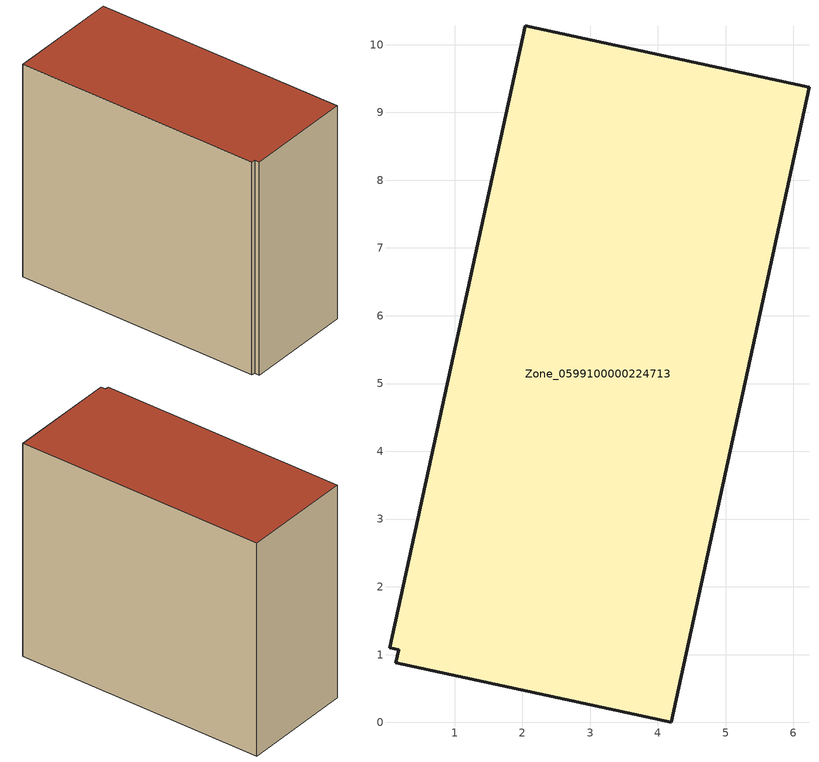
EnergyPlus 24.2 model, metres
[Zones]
Zone_0599100000224713
 floor ground (C_G): 0.14,0.88 0.18,1.07 0.04,1.1 2.04,10.28 6.23,9.37 4.2,0 z0
 wall outside (C_F): 4.2,0 6.23,9.37 2.04,10.28 0.04,1.1 0.18,1.07 0.14,0.88 4.2,0 z0:8.33
 roof outside (C_R): 0.18,1.07 0.14,0.88 4.2,0 6.23,9.37 2.04,10.28 0.04,1.1 z8.33
[BUILDING]
Pand.0599100000224713: North Axis=0; Terrain=City; Loads Convergence Tolerance Value=0.04; Temperature Convergence Tolerance Value=0.4; Solar Distribution=FullExterior; Maximum Number of Warmup Days=25; Minimum Number of Warmup Days=1
[Site:Location]
Rotterdam.The.Hague.AP_ZH_NLD Design_Conditions: Latitude=51.96; Longitude=4.45; Time Zone=1; Elevation=-4.5
[SITE:GROUNDTEMPERATURE:BUILDINGSURFACE]
18, 18, 18, 18, 18, 18, 18, 18, 18, 18, 18, 18
[MATERIAL] Thermal Absorptance=0.9; Solar Absorptance=0.7; Visible Absorptance=0.7
Name | Roughness | Thickness | Conductivity | Density | Specific Heat
G.TI.1975-1991 | MediumSmooth | 0.15 | 0.288461 | 540 | 1210
F.TI.1975-1991 | Rough | 0.3 | 0.230769 | 1920 | 840
R.TI.1975-1991 | MediumRough | 0.2 | 0.153846 | 1500 | 1000
[CONSTRUCTION]
C_G: G.TI.1975-1991
C_F: F.TI.1975-1991
C_R: R.TI.1975-1991
[ZONE]
Zone_0599100000224713: Type=1; Multiplier=1; Ceiling Height=Autocalculate; Volume=Autocalculate; Floor Area=autocalculate; Part of Total Floor Area=Yes
[ZONEINFILTRATION:DESIGNFLOWRATE]
Infil_Zone_0599100000224713: Zone or ZoneList or Space or SpaceList=Zone_0599100000224713; Schedule=AlwaysOn; Design Flow Rate Calculation Method=Flow/Area; Flow Rate per Floor Area=0.003; Constant Term Coefficient=1; Temperature Term Coefficient=0; Velocity Term Coefficient=0; Velocity Squared Term Coefficient=0
[HVACTEMPLATE:ZONE:IDEALLOADSAIRSYSTEM]
Zone_0599100000224713: Maximum Heating Supply Air Temperature=50; Minimum Cooling Supply Air Temperature=13; Maximum Heating Supply Air Humidity Ratio=0.0156; Minimum Cooling Supply Air Humidity Ratio=0.0077; Heating Limit=NoLimit; Cooling Limit=NoLimit; Dehumidification Control Type=ConstantSensibleHeatRatio; Cooling Sensible Heat Ratio=0.7; Dehumidification Setpoint=60; Humidification Control Type=None; Humidification Setpoint=30; Outdoor Air Method=None; Outdoor Air Flow Rate per Person=0.00944; Outdoor Air Flow Rate per Zone Floor Area=0; Outdoor Air Flow Rate per Zone=0; Demand Controlled Ventilation Type=None; Outdoor Air Economizer Type=NoEconomizer; Heat Recovery Type=None; Sensible Heat Recovery Effectiveness=0.7; Latent Heat Recovery Effectiveness=0.65
[ZONECONTROL:THERMOSTAT]
ThermostatControl_Zone_0599100000224713: Zone or ZoneList=Zone_0599100000224713; Control Type Schedule=DualSetpointControlType; Control 1=Thermostat_Zone_0599100000224713; Temperature Difference Between Cutout And Setpoint=0
[THERMOSTATSETPOINT:DUALSETPOINT]
Thermostat_Zone_0599100000224713: Heating Setpoint Temperature Schedule=HeatingSetpoint_Zone_0599100000224713; Cooling Setpoint Temperature Schedule=CoolingSetpoint_Zone_0599100000224713
[SCHEDULE:COMPACT]
HeatingSetpoint_Zone_0599100000224713: Through: 12/31, For: AllDays, Until: 24:00, 21
CoolingSetpoint_Zone_0599100000224713: Through: 12/31, For: AllDays, Until: 24:00, 24
DualSetpointControlType: Through: 12/31, For: AllDays, Until: 24:00, 4
AlwaysOn: Through: 12/31, For: AllDays, Until: 24:00, 1
